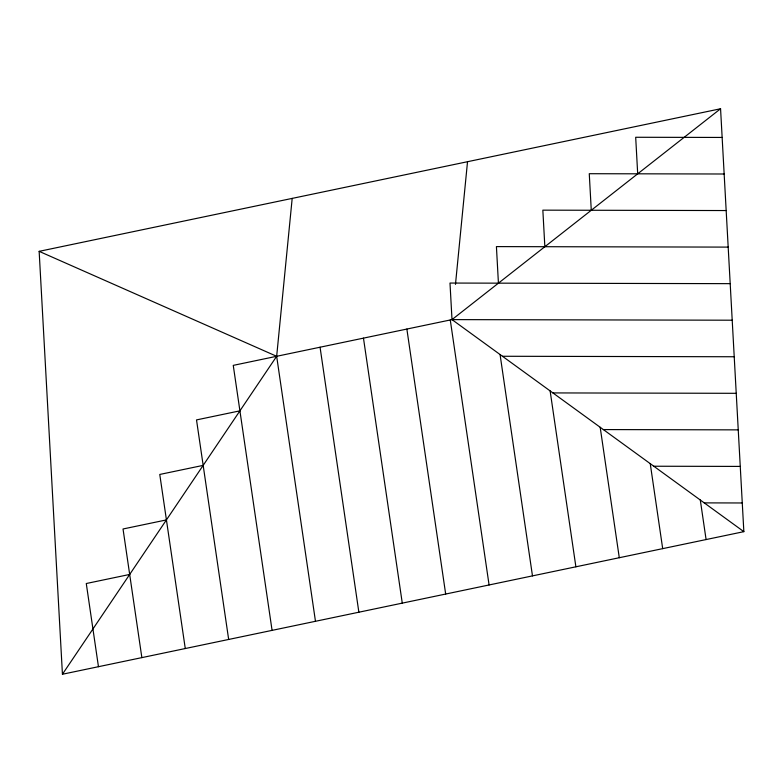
<?xml version="1.0" encoding="UTF-8"?>
<svg xmlns="http://www.w3.org/2000/svg" width="783" height="783" viewBox="0 0 783 783"><rect width="100%" height="100%" fill="white"/><g stroke="black" fill="none" stroke-linecap="round" stroke-linejoin="round"><path stroke-width="1.17" d="M292.186 198.393L276.663 356.304L315.471 621.301M455.471 284.386L467.529 161.699M62.434 674.241L276.663 356.304L39.15 251.343L62.434 674.241L743.85 531.657L720.566 108.759L39.15 251.343M272.073 630.374L233.256 365.377L452.006 319.611L720.566 108.759M239.921 410.84L196.513 419.913L228.665 639.457M203.169 465.376L159.771 474.449L185.268 648.539M166.427 519.912L123.029 528.985L141.86 657.622M129.684 574.448L86.277 583.521L98.462 666.705M722.141 137.446L635.688 137.27L637.695 173.816M724.158 174.002L589.266 173.709L591.273 210.265M726.164 210.549L542.844 210.157L544.851 246.714M728.18 247.105L496.422 246.606L498.428 283.162M730.196 283.652L449.99 283.055L452.006 319.611L743.85 531.657M452.006 319.611L732.203 320.208M502.451 356.265L734.219 356.754M552.906 392.919L736.235 393.311M603.35 429.573L738.242 429.867M653.795 466.228L740.258 466.414M704.25 502.882L742.274 502.97M700.296 500.014L706.09 539.556M650.242 463.644L662.692 548.638M600.179 427.273L619.284 557.721M550.126 390.903L575.887 566.804M500.063 354.523L532.479 575.887M450.274 319.973L489.081 584.97M406.866 329.056L445.674 594.052M363.469 338.139L402.276 603.135M320.061 347.221L358.868 612.218"/></g></svg>
